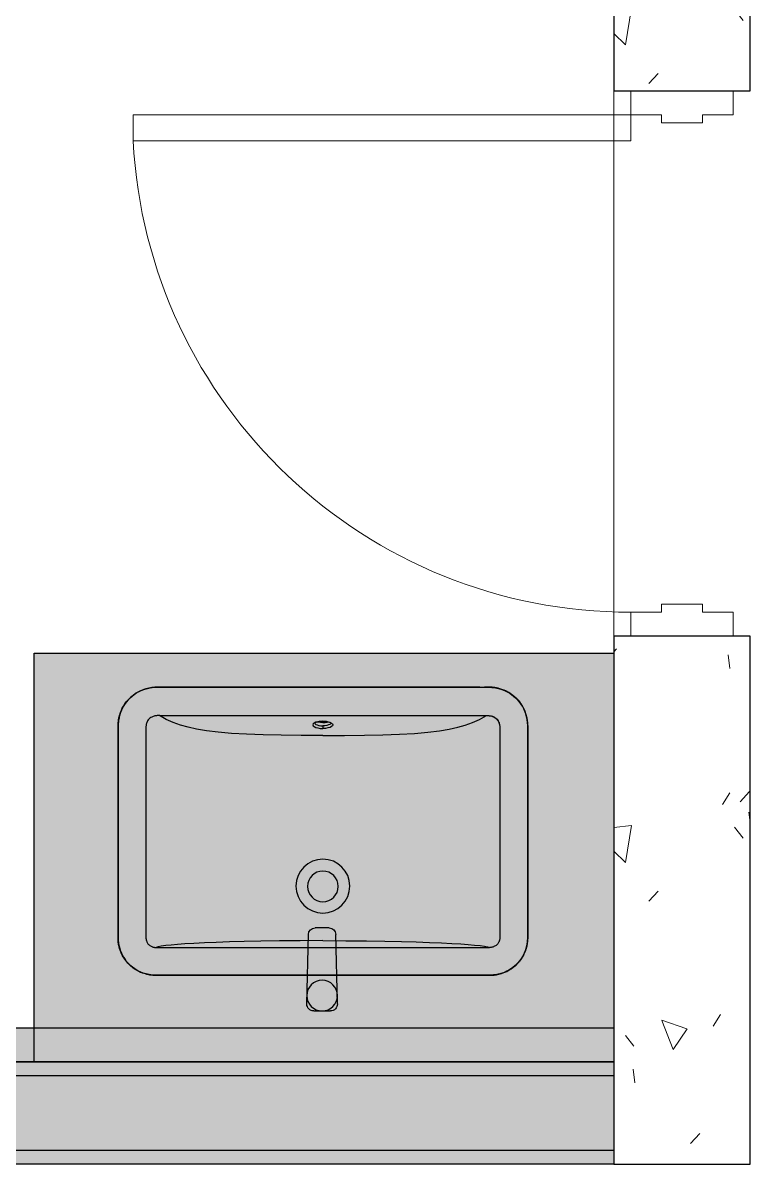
# Model space of a CAD drawing. Header units: millimetres. Extents: x 138979 to 257434, y 2210 to 57479.
# Drawn here: x 209779 to 210846, y 22842 to 24517 of the extents above; entities that cross this region are included whole.
import ezdxf

# ---------------------------------------------------------------- set-up
doc = ezdxf.new("R2010")
doc.units = ezdxf.units.MM
for name, color, linetype, lineweight in [('DOOR', 8, 'Continuous', 9), ('DOOR-CUT', 6, 'Continuous', 9), ('FLOOR', 6, 'Continuous', 9), ('WALL-FILL-4', 254, 'Continuous', 9), ('WALL-RETCUT-1', 1, 'Continuous', 25)]:
    doc.layers.add(name, color=color, linetype=linetype, lineweight=lineweight)
doc.layers.add('GAR-FFE', color=1, linetype='Continuous')
doc.layers.add('GAR-Sanitary Ware', color=8, linetype='Continuous')

# ---------------------------------------------------------------- blocks, each defined once
blk = doc.blocks.new('AM DSW-Single Leaf Waterprrofing Timber Door - DSW-1 _800 X 2400_-4804143-L9 -  L33 _TYPICAL FLOOR LOW ZONE_ WIP')
at = {"layer": 'DOOR'}
blk.add_arc((365.1967161626133, 75.8025649526939), 730.1971572152141, 92.99851885969088, 180.062974216454, dxfattribs=at)
at = {"layer": 'DOOR-CUT'}
for p, q in [((364.9999999999928, 805.0000000000016), (326.9999999999928, 805.0000000000016)), ((326.9999999999928, 805.0000000000016), (326.9999999999928, 75)), ((364.9999999999928, 75), (364.9999999999928, 805.0000000000016)), ((-365.0000000000085, 75.00000000000003), (-400.0000000000081, 75.00000000000003)), ((-400.0000000000081, 75.00000000000003), (-400.0000000000081, -74.99999999999999)), ((-365.0000000000085, 29.99999999999974), (-365.0000000000085, 75.00000000000003)), ((326.9999999999928, 75), (364.9999999999928, 75)), ((399.999999999992, 75.00000000000003), (364.9999999999923, 75.00000000000003)), ((364.9999999999923, 75.00000000000003), (364.9999999999923, 29.99999999999974)), ((399.9999999999919, -75), (399.999999999992, 75.00000000000001)), ((-353.0000000000085, 29.99999999999974), (-365.0000000000085, 29.99999999999974)), ((-353.0000000000085, -30.00000000000007), (-353.0000000000085, 29.99999999999974)), ((364.9999999999923, 29.99999999999974), (352.9999999999923, 29.99999999999974)), ((352.9999999999923, 29.99999999999974), (352.9999999999924, -30.00000000000007)), ((-365.0000000000085, -75), (-365.0000000000085, -30.00000000000007)), ((-365.0000000000085, -30.00000000000007), (-353.0000000000085, -30.00000000000007)), ((352.9999999999924, -30.00000000000007), (364.9999999999923, -30.00000000000007)), ((364.9999999999923, -30.00000000000007), (364.9999999999923, -75)), ((-400.0000000000081, -75), (-365.0000000000085, -75)), ((364.9999999999923, -75), (399.9999999999919, -75))]:
    blk.add_line(p, q, dxfattribs=at)
blk = doc.blocks.new('basin mixer')
at = {"layer": 'GAR-Sanitary Ware'}
for p, q in [((194361.3581661799, 46855.82762648768), (194463.3581661799, 46853.64813930819)), ((194351.1445397285, 46821.04814896345), (194351.1445397285, 46845.82990856111)), ((194473.1445397285, 46843.65042138162), (194473.1445397285, 46823.22763614294)), ((194361.3581661799, 46811.05043103689), (194463.3581661799, 46813.22991821637))]:
    blk.add_line(p, q, dxfattribs=at)
blk.add_circle((194373.6445397285, 46833.43902876228), 22.5, dxfattribs=at)
for centre, start, end in [((194361.1445397285, 46845.82990856111), 88.77591747782425, 180), ((194463.1445397285, 46843.65042138162), 0, 88.77591747782499), ((194361.1445397285, 46821.04814896345), 180, 271.2240825221758), ((194463.1445397285, 46823.22763614294), 271.224082522175, 0)]:
    blk.add_arc(centre, 10, start, end, dxfattribs=at)
blk = doc.blocks.new('Washbasin')
at = {"layer": 'GAR-Sanitary Ware'}
for p, q in [((195326.3634891036, 48350.62110167081), (195324.8006050999, 48350.63295085551)), ((195335.215325237, 48350.62187809551), (195326.3634891036, 48350.62110167081)), ((195627.3729782671, 48350.62058367341), (195335.215325237, 48350.62187809551)), ((195631.0534047965, 48350.62772642441), (195627.3729782671, 48350.62058367341)), ((195632.1913079676, 48309.81571392191), (195323.9625831539, 48309.82684022181)), ((195268.3860695362, 48288.13051112491), (195268.3976506027, 48293.00584166551)), ((195268.5545407745, 48293.07811461861), (195268.5503471807, 48290.84086463621)), ((195268.5545407745, 47807.53800563781), (195268.5503471807, 48290.84086463621)), ((195268.5521168064, 48293.48946988241), (195268.5545407745, 48293.07811461861)), ((195309.2385723322, 47805.92668351551), (195309.2385723322, 48294.68943674091)), ((195268.3860695362, 48288.13051112491), (195268.3860697056, 47812.48597842881)), ((195649.5073086368, 47810.49753542541), (195649.5073086368, 48290.11858483101)), ((195691.1758420072, 48288.19702319861), (195691.1777802421, 48288.87959772761)), ((195691.1779462105, 48280.53069309481), (195691.1758420072, 48288.19702319861)), ((195691.1779462105, 48280.53069309481), (195691.1790200672, 47823.46932758281)), ((195691.3330555705, 48288.36763833331), (195691.341961526, 48287.20136450751)), ((195638.4805508997, 48061.96620643011), (195637.6534879802, 48061.65900397111)), ((195634.4578832494, 48050.30936380191), (195630.590032878, 48050.30904251131)), ((195641.1838529356, 48050.30945652971), (195640.9907324687, 48050.30943920041)), ((195268.3860697056, 47812.48597842881), (195268.3957970095, 47807.20299853481)), ((195691.1777802421, 47811.73652252871), (195691.1894506743, 47810.37743392881)), ((195691.3330555705, 47812.24848192311), (195691.3419599617, 47813.41410425931)), ((195691.3480133766, 47810.06767315851), (195691.3330555705, 47812.24848192311)), ((195405.5403893745, 47790.74803769801), (195323.9625831539, 47790.78928003461)), ((195520.1535436175, 47790.74433692811), (195405.5403893745, 47790.74803769801)), ((195632.1913079676, 47790.80040633451), (195520.1535436175, 47790.74433692811)), ((195326.3634891036, 47749.99501858551), (195324.8006050999, 47749.98316940081)), ((195324.8833824047, 47749.82665027071), (195325.9527759766, 47749.83608195311)), ((195325.9527759766, 47749.83608195311), (195326.8436411179, 47749.83877258071)), ((195330.7597605324, 47749.99263852061), (195326.3634891036, 47749.99501858551)), ((195631.0534047965, 47749.98839383191), (195330.7597605324, 47749.99263852061)), ((195632.5974536597, 47749.99155239921), (195631.0534047965, 47749.98839383191)), ((195632.159407073, 47749.83273789891), (195633.2684078981, 47749.84016304271))]:
    blk.add_line(p, q, dxfattribs=at)
for points in [[(195268.3846234306, 48294.30146920451), (195268.3818524253, 48294.78067799891), (195268.384193613, 48295.29028541821), (195268.3926841069, 48295.84578127011), (195268.4080911099, 48296.45071992341), (195268.4309206778, 48297.10534157901), (195268.4620795225, 48297.81410424131), (195268.5031405729, 48298.58220466521), (195268.556276333, 48299.41327278071), (195268.625534064, 48300.32327565041), (195268.7170425791, 48301.32814179471), (195268.8397684508, 48302.43856947621), (195269.0040336867, 48303.65955882371), (195269.222237164, 48305.01525975661), (195269.5097961611, 48306.53291334511), (195269.8833990931, 48308.23456691781), (195270.3676205382, 48310.15287135781), (195270.9964095117, 48312.30494895661), (195271.8074491709, 48314.69123856161), (195272.8325310936, 48317.29160551571), (195274.1077678771, 48320.08990711371), (195275.6903929856, 48323.08512719101), (195277.6499214999, 48326.26936452281), (195280.064668485, 48329.61956526981), (195282.9754298477, 48333.04855787111), (195286.3347462924, 48336.39657286461), (195290.0309983788, 48339.49245788821), (195293.6181278478, 48342.01201504211), (195296.935878706, 48343.98261595401), (195300.0215030712, 48345.54064314751), (195302.8662533103, 48346.76482105891), (195305.4726793407, 48347.73188661621), (195307.8397407655, 48348.49388786591), (195309.9882340269, 48349.08602503021), (195311.9269268691, 48349.53654506631), (195313.6706730326, 48349.87657960151), (195315.2455227055, 48350.13460322021), (195316.669743488, 48350.32909102141), (195317.9625991881, 48350.47319044651), (195319.1321444545, 48350.57710575411), (195320.1851964805, 48350.65145462721), (195321.1433145143, 48350.70475504951), (195322.0246182998, 48350.74251813511), (195322.8374849171, 48350.76820247191), (195323.5794014435, 48350.78382137451), (195324.2540265011, 48350.79042839921)], [(195632.8733508312, 48350.78796454491), (195323.4273971501, 48350.78951271371), (195312.0550846375, 48349.57198220751), (195301.4292169891, 48346.17900035001), (195291.6480120248, 48340.69226357401), (195283.2285060465, 48333.33344837621), (195276.465760084, 48324.42056373751), (195271.6492982384, 48314.27743923491), (195268.8713494982, 48302.75727378661), (195268.3860695362, 48288.13051112491)], [(195324.8006050999, 48350.63295085551), (195324.2307284086, 48350.63331459881), (195323.6399893853, 48350.62770155921), (195323.0079868564, 48350.61544361411), (195322.306400565, 48350.59531472421), (195321.5040286116, 48350.56432654521), (195320.6028252926, 48350.51903935831), (195319.6077084604, 48350.45539208821), (195318.5170653459, 48350.36776612861), (195317.3230004194, 48350.24784688581), (195316.0239317156, 48350.08704666351), (195314.6077681484, 48349.87657538911), (195313.0604464611, 48349.60448489941), (195311.3689561317, 48349.25407078841), (195309.533584014, 48348.80651400231), (195307.5536436748, 48348.24357955571), (195305.4328092466, 48347.55194650751), (195303.1487213518, 48346.70771934261), (195300.6781290986, 48345.66819015411), (195298.0110678134, 48344.37741841981), (195295.2257094895, 48342.82429112501), (195292.3174324567, 48340.95778117131), (195289.253212311, 48338.68562612751), (195286.0323558981, 48335.90323214951), (195282.7433034288, 48332.56142036961), (195279.8572893484, 48329.09426962021), (195277.5629912778, 48325.85202302051), (195275.7392212588, 48322.85277598081), (195274.2925372566, 48320.11003795211), (195273.1331145708, 48317.59555200071), (195272.1937742236, 48315.27822450641), (195271.4238326229, 48313.11633576271), (195270.7896450626, 48311.07717805461), (195270.2786677321, 48309.19302840251), (195269.8706727482, 48307.47337680171), (195269.541925224, 48305.88743198231), (195269.2798887512, 48304.41357320431), (195269.0766436316, 48303.05023233771), (195268.9244261055, 48301.80295326741), (195268.8138314362, 48300.68153897831), (195268.7325157418, 48299.67718947241), (195268.6722746968, 48298.78099757851), (195268.6270757914, 48297.97192473271), (195268.5934556084, 48297.23991026631), (195268.5689651094, 48296.57250060261), (195268.5521675796, 48295.95903124511), (195268.5423760022, 48295.39424923891), (195268.5389098191, 48294.87586412561), (195268.5407758309, 48294.39312003691), (195268.5521168064, 48293.48946988241)], [(195324.8833824047, 48350.78946998571), (195325.4532601344, 48350.78418194841), (195326.410822555, 48350.77796821771)], [(195691.1777802421, 48288.87959772761), (195691.1894506743, 48290.23868632761), (195691.1913096952, 48291.05155552461), (195691.1858128433, 48291.97626975671), (195691.1733152714, 48292.98718220541), (195691.1503635815, 48294.10186585581), (195691.1081780131, 48295.31358550521), (195691.0369796384, 48296.62586999371), (195690.9256954376, 48298.06092831671), (195690.762753359, 48299.66697649361), (195690.5385604721, 48301.42804178911), (195690.2388893219, 48303.33578853321), (195689.8402546839, 48305.41518960941), (195689.3193035531, 48307.66819372431), (195688.651175583, 48310.09724835441), (195687.8044055275, 48312.72126624481), (195686.738084933, 48315.55260090971), (195685.4183762018, 48318.55763736551), (195683.7765382346, 48321.76011886731), (195681.7212583603, 48325.18125751901), (195679.1467956867, 48328.81066361511), (195675.95444555, 48332.57464249771), (195672.4165345719, 48336.06387077341), (195668.9765659349, 48338.92964361361), (195665.7661382075, 48341.20227025781), (195662.7919729108, 48343.01298718931), (195660.0181362763, 48344.48161535151), (195657.4473330276, 48345.67375909641), (195655.0782231986, 48346.64076780721), (195652.8872373939, 48347.43013692821), (195650.8575414665, 48348.07586523391), (195649.026994748, 48348.59014077421), (195647.3842264178, 48348.99791405521), (195645.8704849835, 48349.32985572791), (195644.4179747278, 48349.61033419731), (195642.966359056, 48349.85455333481), (195641.5018322573, 48350.06522951651), (195640.0232380134, 48350.24207696081), (195638.5378921888, 48350.38363278701), (195637.0828646703, 48350.48775579051), (195635.7296390308, 48350.55616783011), (195634.5531878647, 48350.59533117381), (195633.5162505649, 48350.61579197721), (195632.5974536597, 48350.62456785721), (195631.0534047965, 48350.62772642441)], [(195632.159407073, 48350.78338235751), (195633.2684078981, 48350.77595721371), (195633.9154963969, 48350.76639390181), (195634.6483944872, 48350.74988274861), (195635.468650752, 48350.72353645221), (195636.3712258082, 48350.68419201081), (195637.3521170839, 48350.62828956361), (195638.4149187536, 48350.55125045841), (195639.5791682701, 48350.44598512321), (195640.8659108251, 48350.30384017201), (195642.299478187, 48350.11353859021), (195643.9183149097, 48349.85772866431), (195645.7497601908, 48349.51479259561), (195647.7438122258, 48349.07439313631), (195649.8779192216, 48348.52201275441), (195652.1702082531, 48347.83247121161), (195654.6494540792, 48346.97055942201), (195657.3385298311, 48345.89180029921), (195660.2302940006, 48344.55162862861), (195663.3228101482, 48342.89008203311), (195666.6153276784, 48340.82536774771), (195670.0686264384, 48338.27242187241), (195673.6454032864, 48335.13722435591), (195677.2551559302, 48331.36356097901), (195680.5491382341, 48327.18290860681), (195683.1742280186, 48323.13199223861), (195685.1881333553, 48319.39599561521), (195686.7431297922, 48315.95440493131), (195687.9452752238, 48312.79414078531), (195688.8742194326, 48309.89658395111), (195689.5894856972, 48307.23067336281), (195690.1309756162, 48304.77679637801), (195690.5336918879, 48302.51899616151), (195690.8264558504, 48300.45653552991), (195691.0348377658, 48298.58260649201), (195691.177430689, 48296.87600844351), (195691.2649304754, 48295.32291424501), (195691.3117295672, 48293.93402762161), (195691.3345440502, 48292.69378218551), (195691.345891385, 48291.60110611531), (195691.3480133766, 48290.54844709791), (195691.3330555705, 48288.36763833331)], [(195691.341961526, 48287.20136450751), (195690.6497134372, 48301.81492272851), (195687.7178158947, 48313.45937514811), (195682.6714919285, 48323.98563259541), (195675.7727635684, 48333.01117111751), (195667.2366804288, 48340.40715281321), (195657.2854284492, 48345.92356205481), (195646.0347845056, 48349.46459348591), (195632.8733508312, 48350.78796454491)], [(195323.9625803315, 48309.82695977221), (195323.4310098629, 48309.81938016371), (195322.9579396564, 48309.79927653261), (195322.5148117107, 48309.76874922411), (195322.0821552445, 48309.72774547721), (195321.6419440715, 48309.67436917611), (195321.1750698468, 48309.60455360611), (195320.6599897399, 48309.51125563501), (195320.0787544255, 48309.38469794201), (195319.4336372156, 48309.21657806201), (195318.7441264818, 48309.00289856531), (195318.0216107634, 48308.73876453501), (195317.2599870719, 48308.41217060621), (195316.4550096238, 48308.00784539241), (195315.6063859944, 48307.50731764431), (195314.7191901871, 48306.88897401421), (195313.8104169503, 48306.13339223091), (195312.9334530336, 48305.25482987321), (195312.1365211282, 48304.28518247931), (195311.4526213446, 48303.27095360801), (195310.8934280938, 48302.25888390021), (195310.4488932585, 48301.27680221701), (195310.1063800135, 48300.35273521741), (195309.8485900167, 48299.50209189261), (195309.6551531712, 48298.71636220501), (195309.5113621253, 48297.98769552941), (195309.4068325312, 48297.31231072761), (195309.3331748699, 48296.68435058111), (195309.2846034222, 48296.10748078271), (195309.2557698528, 48295.58455883771), (195309.2417332708, 48295.11214445101), (195309.2385551964, 48294.68944258141)], [(195649.5074159462, 48290.11878336751), (195649.5168229803, 48290.55458040991), (195649.5205709107, 48291.03018611171), (195649.5166452391, 48291.55277099631), (195649.5022296569, 48292.12902072351), (195649.4736114428, 48292.76502423521), (195649.4258175608, 48293.46842221961), (195649.3532241209, 48294.23740630961), (195649.2500526104, 48295.06412925851), (195649.1089857369, 48295.94730236491), (195648.9199002708, 48296.89208977851), (195648.6689006636, 48297.90612755541), (195648.3380334853, 48298.99422540181), (195647.9049981142, 48300.15605020111), (195647.3481766829, 48301.37416224001), (195646.6480857664, 48302.62028811401), (195645.7670091155, 48303.88857761101), (195644.6478693823, 48305.17267008071), (195643.2952101986, 48306.38612253621), (195641.8790330495, 48307.37057221711), (195640.5019800641, 48308.11489103511), (195639.1762184211, 48308.67247694501), (195637.9139562128, 48309.08196138091), (195636.7357721376, 48309.37172422311), (195635.6482868851, 48309.56891287631), (195634.6475410188, 48309.69648161811), (195633.7371096247, 48309.77131190961), (195632.9183807108, 48309.80736334111), (195632.1913525625, 48309.81601234521)], [(195268.3976506027, 48293.00584166551), (195268.3957970095, 48293.41312172161), (195268.3846234306, 48294.30146920451)], [(195319.2435587567, 48050.30806012821), (195319.1335176053, 48083.82775675581), (195318.8428306995, 48114.07682556951), (195318.4162310442, 48141.27659736771), (195317.8874033127, 48165.60265220271), (195317.2830096825, 48187.23011319871), (195316.6111133267, 48206.69724873711), (195315.8822678115, 48224.13190511541), (195315.1140251204, 48239.47152629811), (195314.3291504488, 48252.61095575861), (195313.5499619317, 48263.55451655821), (195312.7568100769, 48272.82482570651), (195311.9125148591, 48280.81323025601), (195311.0276552883, 48287.26695726071), (195310.126900577, 48291.91939056781), (195309.2385551964, 48294.68944258141)], [(195323.4270436013, 47749.82661385481), (195632.874170687, 47749.82816210561), (195646.0351125699, 47751.15159503071), (195657.2855697995, 47754.69261884441), (195667.236660885, 47760.20895376911), (195675.7726637048, 47767.60484331841), (195682.6713425815, 47776.63024372041), (195687.7176543896, 47787.15629846171), (195690.6496284275, 47798.80061974171), (195691.3419599617, 47813.41410425931), (195691.341961526, 48287.20136450751)], [(195620.1859489777, 48050.30806012821), (195620.2749143156, 48082.16378043951), (195620.5752639952, 48111.41512196311), (195621.1390421872, 48138.12268061921), (195622.0259703709, 48162.47529234581), (195623.29373801, 48184.49018017911), (195624.9704658888, 48203.99981538951), (195627.0790267432, 48221.12644921261), (195629.5526564567, 48235.75216895011), (195632.3124961731, 48248.12322447481), (195635.4669190026, 48259.13801957571), (195639.2668598699, 48269.66629384181), (195643.9268981733, 48280.01339088811), (195649.5074159462, 48290.11878336751)], [(195639.6607928092, 48060.73861847611), (195638.5795282907, 48063.08253013801), (195637.3140370671, 48064.55603823951), (195635.9494692243, 48065.05805932631), (195634.5781634547, 48064.55722450691), (195633.2923706328, 48063.08928896351), (195632.1804571587, 48060.75218239121), (195631.3213250207, 48057.70133739571), (195630.7771246402, 48054.13497251241), (195630.5899123033, 48050.30806012821)], [(195637.6534879802, 48061.65900397111), (195636.6245765465, 48060.48942952051), (195635.7334425098, 48058.62733029991), (195635.0440337803, 48056.19670639121), (195634.6070239932, 48053.35486223351), (195634.4577465323, 48050.30806012821)], [(195638.3185088398, 48062.15507368431), (195638.3160725597, 48062.15605885471), (195638.685222841, 48061.72995973461), (195639.3549897253, 48060.46991521041), (195640.0420173886, 48058.42496400821), (195640.5969497705, 48055.72126010421), (195640.9286074995, 48052.50018670081), (195640.9907324678, 48050.30943919911)], [(195639.1509502131, 48050.30806012821), (195639.3255590085, 48053.61934567221), (195639.8336295139, 48056.65912149331), (195640.179796661, 48057.75368518371)], [(195641.1836373312, 48050.30806012821), (195641.0067865207, 48054.11509080811), (195640.4880169856, 48057.68049471651), (195639.6607928092, 48060.73861847611)], [(195319.2435587567, 48050.30806012821), (195319.1335176053, 48016.78836350061), (195318.8428306995, 47986.53929468691), (195318.4162310442, 47959.33952288871), (195317.8874033127, 47935.01346805371), (195317.2830096825, 47913.38600705771), (195316.6111133267, 47893.91887151931), (195315.8822678115, 47876.48421514101), (195315.1140251204, 47861.14459395831), (195314.3291504488, 47848.00516449781), (195313.5499619317, 47837.06160369821), (195312.7568100769, 47827.79129454991), (195311.9125148591, 47819.80289000041), (195311.0276552883, 47813.34916299571), (195310.126900577, 47808.69672968861), (195309.2385551964, 47805.92667767501)], [(195620.1859489777, 48050.30806012821), (195620.2749143156, 48018.45233981691), (195620.5752639952, 47989.20099829331), (195621.1390421872, 47962.49343963721), (195622.0259703709, 47938.14082791061), (195623.29373801, 47916.12594007731), (195624.9704658888, 47896.61630486691), (195627.0790267432, 47879.48967104381), (195629.5526564567, 47864.86395130631), (195632.3124961731, 47852.49289578161), (195635.4669190026, 47841.47810068071), (195639.2668598699, 47830.94982641461), (195643.9268981733, 47820.60272936831), (195649.5074159462, 47810.49733688891)], [(195639.6607928092, 48039.87750178031), (195638.5795282907, 48037.53359011841), (195637.3140370671, 48036.06008201681), (195635.9494692243, 48035.55806093011), (195634.5781634547, 48036.05889574951), (195633.2923706328, 48037.52683129291), (195632.1804571587, 48039.86393786521), (195631.3213250207, 48042.91478286071), (195630.7771246402, 48046.48114774401), (195630.5899123033, 48050.30806012821)], [(195638.5116921306, 48038.63792775881), (195637.6534879802, 48038.95711628531), (195636.6245765465, 48040.12669073591), (195635.7334425098, 48041.98878995651), (195635.0440337803, 48044.41941386521), (195634.6070239932, 48047.26125802291), (195634.4577465323, 48050.30806012821)], [(195640.9907324447, 48050.30943920031), (195640.9307447097, 48048.15370470251), (195640.6038748886, 48044.94045120391), (195640.0523295194, 48042.22998045661), (195639.3673722002, 48040.17541803261), (195638.6986301529, 48038.90552166531), (195638.5250962375, 48038.67396746321)], [(195639.1509502131, 48050.30806012821), (195639.3255590085, 48046.99677458421), (195639.8336295139, 48043.95699876311), (195640.1805445582, 48042.86007025821)], [(195641.1836373312, 48050.30806012821), (195641.0067865207, 48046.50102944831), (195640.4880169856, 48042.93562553991), (195639.6607928092, 48039.87750178031)], [(195691.1790200672, 47823.46932758281), (195691.1763044248, 47813.17526074911), (195691.1777802421, 47811.73652252871)], [(195268.3957970095, 47807.20299853481), (195268.3846234306, 47806.31465105191), (195268.3818524253, 47805.83544225751), (195268.384193613, 47805.32583483821), (195268.3926841069, 47804.77033898631), (195268.4080911099, 47804.16540033291), (195268.4309206778, 47803.51077867741), (195268.4620795225, 47802.80201601511), (195268.5031405729, 47802.03391559121), (195268.556276333, 47801.20284747571), (195268.625534064, 47800.29284460601), (195268.7170425791, 47799.28797846171), (195268.8397684508, 47798.17755078021), (195269.0040336867, 47796.95656143271), (195269.222237164, 47795.60086049981), (195269.5097961611, 47794.08320691131), (195269.8833990931, 47792.38155333861), (195270.3676205382, 47790.46324889861), (195270.9964095117, 47788.31117129981), (195271.8074491709, 47785.92488169481), (195272.8325310936, 47783.32451474071), (195274.1077678771, 47780.52621314271), (195275.6903929856, 47777.53099306541), (195277.6499214999, 47774.34675573361), (195280.064668485, 47770.99655498661), (195282.9754298477, 47767.56756238531), (195286.3347462924, 47764.21954739181), (195290.0309983788, 47761.12366236821), (195293.6181278478, 47758.60410521431), (195296.935878706, 47756.63350430241), (195300.0215030712, 47755.07547710891), (195302.8662533103, 47753.85129919751), (195305.4726793407, 47752.88423364021), (195307.8397407655, 47752.12223239051), (195309.9882340269, 47751.53009522621), (195311.9269268691, 47751.07957519011), (195313.6706730326, 47750.73954065491), (195315.2455227055, 47750.48151703621), (195316.669743488, 47750.28702923501), (195317.9625991881, 47750.14292980991), (195319.1321444545, 47750.03901450231), (195320.1851964805, 47749.96466562921), (195321.1433145143, 47749.91136520681), (195322.0246182998, 47749.87360212131), (195322.8374849171, 47749.84791778451), (195323.5794014435, 47749.83229888191), (195324.2540265011, 47749.82569185721)], [(195268.3860697056, 47812.48597842881), (195268.8713036941, 47797.85920305301), (195271.6492406866, 47786.33884244841), (195276.4656130811, 47776.19579866671), (195283.2281846956, 47767.28301591081), (195291.6474796452, 47759.92423324911), (195301.4284199963, 47754.43746272281), (195312.0544839072, 47751.04426397621), (195323.4270436013, 47749.82661385481)], [(195324.8006050999, 47749.98316940081), (195324.2307284086, 47749.98280565761), (195323.6399893853, 47749.98841869721), (195323.0079868564, 47750.00067664231), (195322.306400565, 47750.02080553221), (195321.5040286116, 47750.05179371121), (195320.6028252926, 47750.09708089811), (195319.6077084604, 47750.16072816821), (195318.5170653459, 47750.24835412781), (195317.3230004194, 47750.36827337061), (195316.0239317156, 47750.52907359291), (195314.6077681484, 47750.73954486731), (195313.0604464611, 47751.01163535701), (195311.3689561317, 47751.36204946801), (195309.533584014, 47751.80960625411), (195307.5536436748, 47752.37254070071), (195305.4328092466, 47753.06417374891), (195303.1487213518, 47753.90840091381), (195300.6781290986, 47754.94793010231), (195298.0110678134, 47756.23870183661), (195295.2257094895, 47757.79182913131), (195292.3174324567, 47759.65833908511), (195289.253212311, 47761.93049412891), (195286.0323558981, 47764.71288810691), (195282.7433034288, 47768.05469988681), (195279.8572893484, 47771.52185063621), (195277.5629912778, 47774.76409723591), (195275.7392212588, 47777.76334427561), (195274.2925372566, 47780.50608230431), (195273.1331145708, 47783.02056825571), (195272.1937742236, 47785.33789575001), (195271.4238326229, 47787.49978449371), (195270.7896450626, 47789.53894220181), (195270.2786677321, 47791.42309185391), (195269.8706727482, 47793.14274345471), (195269.541925224, 47794.72868827411), (195269.2798887512, 47796.20254705211), (195269.0766436316, 47797.56588791871), (195268.9244261055, 47798.81316698901), (195268.8138314362, 47799.93458127801), (195268.7325157418, 47800.93893078401), (195268.6722746968, 47801.83512267791), (195268.6270757914, 47802.64419552371), (195268.5934556084, 47803.37620999011), (195268.5689651094, 47804.04361965381), (195268.5521675796, 47804.65708901131), (195268.5423760022, 47805.22187101751), (195268.5389098191, 47805.74025613081), (195268.5407758309, 47806.22300021941)], [(195268.5407758309, 47806.22300021941), (195268.5521168064, 47807.12665037401), (195268.5545407745, 47807.53800563781)], [(195323.9625803315, 47790.78916048421), (195323.4310098629, 47790.79674009271), (195322.9579396564, 47790.81684372381), (195322.5148117107, 47790.84737103231), (195322.0821552445, 47790.88837477921), (195321.6419440715, 47790.94175108031), (195321.1750698468, 47791.01156665031), (195320.6599897399, 47791.10486462141), (195320.0787544255, 47791.23142231441), (195319.4336372156, 47791.39954219441), (195318.7441264818, 47791.61322169111), (195318.0216107634, 47791.87735572141), (195317.2599870719, 47792.20394965021), (195316.4550096238, 47792.60827486401), (195315.6063859944, 47793.10880261211), (195314.7191901871, 47793.72714624221), (195313.8104169503, 47794.48272802551), (195312.9334530336, 47795.36129038321), (195312.1365211282, 47796.33093777711), (195311.4526213446, 47797.34516664831), (195310.8934280938, 47798.35723635621), (195310.4488932585, 47799.33931803941), (195310.1063800135, 47800.26338503901), (195309.8485900167, 47801.11402836381), (195309.6551531712, 47801.89975805141), (195309.5113621253, 47802.62842472701), (195309.4068325312, 47803.30380952881), (195309.3331748699, 47803.93176967521), (195309.2846034222, 47804.50863947371), (195309.2557698528, 47805.03156141871), (195309.2417332708, 47805.50397580541), (195309.2385551964, 47805.92667767501)], [(195649.5074159462, 47810.49733688891), (195649.5168229803, 47810.06153984641), (195649.5205709107, 47809.58593414471), (195649.5166452391, 47809.06334926011), (195649.5022296569, 47808.48709953291), (195649.4736114428, 47807.85109602121), (195649.4258175608, 47807.14769803681), (195649.3532241209, 47806.37871394681), (195649.2500526104, 47805.55199099791), (195649.1089857369, 47804.66881789151), (195648.9199002708, 47803.72403047791), (195648.6689006636, 47802.70999270101), (195648.3380334853, 47801.62189485461), (195647.9049981142, 47800.46007005531), (195647.3481766829, 47799.24195801641), (195646.6480857664, 47797.99583214241), (195645.7670091155, 47796.72754264541), (195644.6478693823, 47795.44345017561), (195643.2952101986, 47794.22999772021), (195641.8790330495, 47793.24554803931), (195640.5019800641, 47792.50122922131), (195639.1762184211, 47791.94364331141), (195637.9139562128, 47791.53415887551), (195636.7357721376, 47791.24439603331), (195635.6482868851, 47791.04720738011), (195634.6475410188, 47790.91963863831), (195633.7371096247, 47790.84480834681), (195632.9183807108, 47790.80875691531), (195632.1913525625, 47790.80010791121)], [(195691.1894506743, 47810.37743392881), (195691.1913096952, 47809.56456473181), (195691.1858128433, 47808.63985049971), (195691.1733152714, 47807.62893805101), (195691.1503635815, 47806.51425440061), (195691.1081780131, 47805.30253475121), (195691.0369796384, 47803.99025026271), (195690.9256954376, 47802.55519193971), (195690.762753359, 47800.94914376281), (195690.5385604721, 47799.18807846731), (195690.2388893219, 47797.28033172321), (195689.8402546839, 47795.20093064701), (195689.3193035531, 47792.94792653211), (195688.651175583, 47790.51887190191), (195687.8044055275, 47787.89485401161), (195686.738084933, 47785.06351934671), (195685.4183762018, 47782.05848289091), (195683.7765382346, 47778.85600138911), (195681.7212583603, 47775.43486273741), (195679.1467956867, 47771.80545664131), (195675.95444555, 47768.04147775871), (195672.4165345719, 47764.55224948301), (195668.9765659349, 47761.68647664271), (195665.7661382075, 47759.41384999861), (195662.7919729108, 47757.60313306711), (195660.0181362763, 47756.13450490491), (195657.4473330276, 47754.94236116001), (195655.0782231986, 47753.97535244921), (195652.8872373939, 47753.18598332821), (195650.8575414665, 47752.54025502251), (195649.026994748, 47752.02597948221), (195647.3842264178, 47751.61820620121), (195645.8704849835, 47751.28626452851), (195644.4179747278, 47751.00578605901), (195642.966359056, 47750.76156692161), (195641.5018322573, 47750.55089073991), (195640.0232380134, 47750.37404329561), (195638.5378921888, 47750.23248746941), (195637.0828646703, 47750.12836446581), (195635.7296390308, 47750.05995242631), (195634.5531878647, 47750.02078908261), (195633.5162505649, 47750.00032827921), (195632.5974536597, 47749.99155239921)], [(195633.2684078981, 47749.84016304271), (195633.9154963969, 47749.84972635461), (195634.6483944872, 47749.86623750781), (195635.468650752, 47749.89258380421), (195636.3712258082, 47749.93192824561), (195637.3521170839, 47749.98783069271), (195638.4149187536, 47750.06486979801), (195639.5791682701, 47750.17013513321), (195640.8659108251, 47750.31228008441), (195642.299478187, 47750.50258166621), (195643.9183149097, 47750.75839159211), (195645.7497601908, 47751.10132766081), (195647.7438122258, 47751.54172712011), (195649.8779192216, 47752.09410750201), (195652.1702082531, 47752.78364904481), (195654.6494540792, 47753.64556083441), (195657.3385298311, 47754.72431995711), (195660.2302940006, 47756.06449162781), (195663.3228101482, 47757.72603822331), (195666.6153276784, 47759.79075250871), (195670.0686264384, 47762.34369838401), (195673.6454032864, 47765.47889590051), (195677.2551559302, 47769.25255927741), (195680.5491382341, 47773.43321164961), (195683.1742280186, 47777.48412801781), (195685.1881333553, 47781.22012464121), (195686.7431297922, 47784.66171532511), (195687.9452752238, 47787.82197947111), (195688.8742194326, 47790.71953630521), (195689.5894856972, 47793.38544689361), (195690.1309756162, 47795.83932387841), (195690.5336918879, 47798.09712409491), (195690.8264558504, 47800.15958472651), (195691.0348377658, 47802.03351376441), (195691.177430689, 47803.74011181291), (195691.2649304754, 47805.29320601141), (195691.3117295672, 47806.68209263481), (195691.3345440502, 47807.92233807091), (195691.345891385, 47809.01501414101), (195691.3480133766, 47810.06767315851)]]:
    blk.add_lwpolyline(points, dxfattribs=at)
for centre, radius in [((195399.2868888192, 48050.30806012821), 39.56832500842957), ((195398.8655896065, 48050.30806012821), 22.5)]:
    blk.add_circle(centre, radius, dxfattribs=at)
for centre, radius, start, end in [((195323.5367063298, 48295.59071910784), 55.00517580646937, 94.09610301285971, 180.9960977681739), ((195633.2204642036, 48293.53862055001), 16.27154714338964, 357.2749660367498, 91.06376507729722)]:
    blk.add_arc(centre, radius, start, end, dxfattribs=at)
blk = doc.blocks.new('TYPE D3')
h = blk.add_hatch(color=9)
h.dxf.hatch_style = 1
h.paths.add_polyline_path([(216505.6999297396, 57144.54336555937), (219305.699929802, 57144.54336558637), (219305.699929802, 56994.54336558637), (216505.6999297396, 56994.54336555937)])
at = {"layer": 'WALL-FILL-4'}
h = blk.add_hatch(dxfattribs=at)
h.set_pattern_fill('FP_118', color=256, angle=-399.9999999999894, style=0, pattern_type=2)
h.set_pattern_definition([(140.0000000000106, (219505.6993520384, 58719.54537071177), (38.25359748097579, 437.2423356398183), [45.72, -502.92]), (85.00000000001059, (219505.6993520384, 58719.54537071177), (-458.5367433592045, -84.5827524648792), [36.576, -402.336]), (190.4510000000106, (219508.8877080281, 58755.98263558076), (-420.2802474508455, 352.6619677193107), [38.856, -427.416]), (136.1840000000106, (219383.7798858334, 58719.54579138831), (100.9032807707381, 650.5898997999443), [68.58, -754.38]), (186.6360000000106, (219392.1879745417, 58773.76116378588), (-593.8263051682328, 569.7659014887122), [58.284, -641.124]), (81.18400000001066, (219383.7798858334, 58719.54579138831), (-593.8202659361503, 569.7724680655601), [54.86399999999998, -603.5039999999997]), (111.0000000000106, (219414.259962723, 58780.50541932211), (245.4366409230011, 363.8750514784351), [45.72, -502.92]), (56.00000000001065, (219414.259962723, 58780.50541932211), (-442.0518042913679, 148.3252822270908), [36.576, -402.336]), (161.4510000000106, (219434.7134169064, 58810.82842901611), (-196.6114722966063, 512.2010140895475), [38.85599999999985, -427.4159999999987]), (127.5000000000106, (219505.6993520384, 58719.54537071177), (-202.9317907215856, 7.412779136772736), [20.117, -377.342, 20.117, -792.175]), (127.5000000000106, (219505.6993520384, 58719.54537071177), (-202.9317907215856, 7.412779136772736), [-417.576, -388.315, 20.117, -383.7430000000001]), (97.5000000000106, (219505.6993520384, 58719.54537071177), (-240.4330518590656, 160.3671524774818), [20.117, -212.75, 20.117, -522.1219999999998]), (97.5000000000106, (219505.6993520384, 58719.54537071177), (-240.4330518590656, 160.3671524774818), [-252.984, -368.198, 20.117, -133.807]), (57.50000000001061, (219505.6997510002, 58583.60514246096), (13.74909929522588, 325.4178302330253), [20.11699999999999, -132.2829999999999, 20.11699999999999, -1086.306999999999]), (57.50000000001061, (219505.6997510002, 58583.60514246096), (13.74909929522588, 325.4178302330253), [-172.5169999999999, -455.3709999999998, 20.11699999999999, -610.8189999999995]), (47.50000000001062, (219505.7003067074, 58522.64476657083), (-61.0243991769835, 355.5100278052479), [20.11699999999999, -178.0029999999999, 20.11699999999999, -743.7119999999996]), (47.50000000001062, (219505.7003067074, 58522.64476657083), (-61.0243991769835, 355.5100278052479), [-218.2369999999999, -295.6559999999998, 20.11699999999999, -427.9389999999999])])
h.paths.add_polyline_path([(219305.6999298044, 58569.54154811269), (219505.6999298044, 58569.54518297064), (219505.6999298002, 58969.54336555471), (219305.6999298002, 58969.54336555471)])
h = blk.add_hatch(dxfattribs=at)
h.set_pattern_fill('FP_118', color=256, angle=-399.9999999999894, style=0, pattern_type=2)
h.set_pattern_definition([(140.0000000000106, (219505.6993520384, 57519.54537070338), (38.25359748097579, 437.2423356398183), [45.72, -502.92]), (85.00000000001059, (219505.6993520384, 57519.54537070338), (-458.5367433592045, -84.5827524648792), [36.576, -402.336]), (190.4510000000106, (219508.8877080281, 57555.98263557237), (-420.2802474508455, 352.6619677193107), [38.856, -427.416]), (136.1840000000106, (219383.7798858334, 57519.54579137993), (100.9032807707381, 650.5898997999443), [68.58, -754.38]), (186.6360000000106, (219392.1879745417, 57573.76116377749), (-593.8263051682328, 569.7659014887122), [58.284, -641.124]), (81.18400000001066, (219383.7798858334, 57519.54579137993), (-593.8202659361503, 569.7724680655601), [54.86399999999998, -603.5039999999997]), (111.0000000000106, (219414.259962723, 57580.50541931373), (245.4366409230011, 363.8750514784351), [45.72, -502.92]), (56.00000000001065, (219414.259962723, 57580.50541931373), (-442.0518042913679, 148.3252822270908), [36.576, -402.336]), (161.4510000000106, (219434.7134169064, 57610.82842900772), (-196.6114722966063, 512.2010140895475), [38.85599999999984, -427.4159999999987]), (127.5000000000106, (219505.6993520384, 57519.54537070338), (-202.9317907215856, 7.412779136772736), [20.117, -377.342, 20.117, -792.175]), (127.5000000000106, (219505.6993520384, 57519.54537070338), (-202.9317907215856, 7.412779136772736), [-417.576, -388.315, 20.117, -383.7430000000001]), (97.5000000000106, (219505.6993520384, 57519.54537070338), (-240.4330518590656, 160.3671524774818), [20.117, -212.75, 20.117, -522.1219999999998]), (97.5000000000106, (219505.6993520384, 57519.54537070338), (-240.4330518590656, 160.3671524774818), [-252.984, -368.198, 20.117, -133.807]), (57.50000000001061, (219505.6997510002, 57383.60514245257), (13.74909929522588, 325.4178302330253), [20.11699999999999, -132.2829999999999, 20.11699999999999, -1086.306999999999]), (57.50000000001061, (219505.6997510002, 57383.60514245257), (13.74909929522588, 325.4178302330253), [-172.5169999999999, -455.3709999999998, 20.11699999999999, -610.8189999999995]), (47.50000000001062, (219505.7003067074, 57322.64476656244), (-61.0243991769835, 355.5100278052479), [20.11699999999999, -178.0029999999999, 20.11699999999999, -743.7119999999996]), (47.50000000001062, (219505.7003067074, 57322.64476656244), (-61.0243991769835, 355.5100278052479), [-218.2369999999999, -295.6559999999998, 20.11699999999999, -427.9389999999999])])
h.paths.add_polyline_path([(219305.6999298034, 56994.54154811223), (219505.6999298034, 56994.54518297018), (219505.6999298002, 57769.54336554632), (219305.6999298002, 57769.54336554632)])
at = {"layer": 'FLOOR'}
blk.add_line((219305.6999298682, 58569.54336557613), (219305.6999298682, 57769.54336557613), dxfattribs=at)
at = {"layer": 'WALL-RETCUT-1'}
for points in [[(219505.699929803, 58969.54336555005), (219305.699929803, 58969.54336555005), (219305.6999298039, 58569.54336554166), (219505.6999298039, 58569.54336554166)], [(219505.699929803, 57769.54336554166), (219305.699929803, 57769.54336554166), (219305.699929803, 56994.54336554121), (219505.699929803, 56994.54336554121)], [(219305.6999298672, 57144.5433655752), (219305.6999298672, 56994.5433655752), (216505.699929802, 56994.54336555564), (216505.699929802, 57144.5433655752)], [(219305.6999298672, 57124.5433655729), (219305.6999298672, 57014.5433655775), (216505.699929802, 57014.54336556769), (216505.699929802, 57124.54336556315)]]:
    blk.add_lwpolyline(points, close=True, dxfattribs=at)
at = {"layer": 'DOOR', "rotation": 90}
blk.add_blockref('AM DSW-Single Leaf Waterprrofing Timber Door - DSW-1 _800 X 2400_-4804143-L9 -  L33 _TYPICAL FLOOR LOW ZONE_ WIP', (219405.6999298039, 58169.54336554167), dxfattribs=at)
at = {"layer": 'GAR-Sanitary Ware', "xscale": -1, "rotation": 270}
for name, p in [('Washbasin', (170828.7069534208, -137996.6459759072)), ('basin mixer', (172044.4573597955, -137131.7380716582))]:
    blk.add_blockref(name, p, dxfattribs=at)

msp = doc.modelspace()

# ---------------------------------------------------------------- hatches: boundary and pattern name
at = {"layer": 'GAR-FFE', "true_color": 0xffffff}
h = msp.add_hatch(color=7, dxfattribs=at)
h.dxf.hatch_style = 1
h.paths.add_polyline_path([(210646.1981300588, 23592.21739643041), (209796.2121993154, 23592.21801330103), (209796.2121993154, 22992.21801330103), (210646.1981314663, 22992.21801330047)])
h = msp.add_hatch(color=7, dxfattribs=at)
h.dxf.hatch_style = 1
h.paths.add_polyline_path([(208946.2051667704, 22992.21001013997), (208946.2192318605, 23042.22601646848), (210646.205163947, 23042.22601646531), (210646.191098857, 22992.21001013674)])

# ---------------------------------------------------------------- linework, layer by layer
at = {"layer": 'GAR-FFE'}
for points in [[(209796.2121993154, 23592.2241206037), (210646.198131402, 23592.2241206037), (210646.198131402, 22992.21801330103), (209796.2121993154, 22992.21801330103)], [(210646.198131402, 22992.21801330103), (208946.2121993154, 22992.21801330423), (208946.2121993154, 23042.21801330423), (210646.198131402, 23042.21801330103)]]:
    msp.add_lwpolyline(points, close=True, dxfattribs=at)

# ---------------------------------------------------------------- block references
msp.add_blockref('TYPE D3', (-8659.501798400946, -34152.32535227417))

doc.saveas('drawing.dxf')
